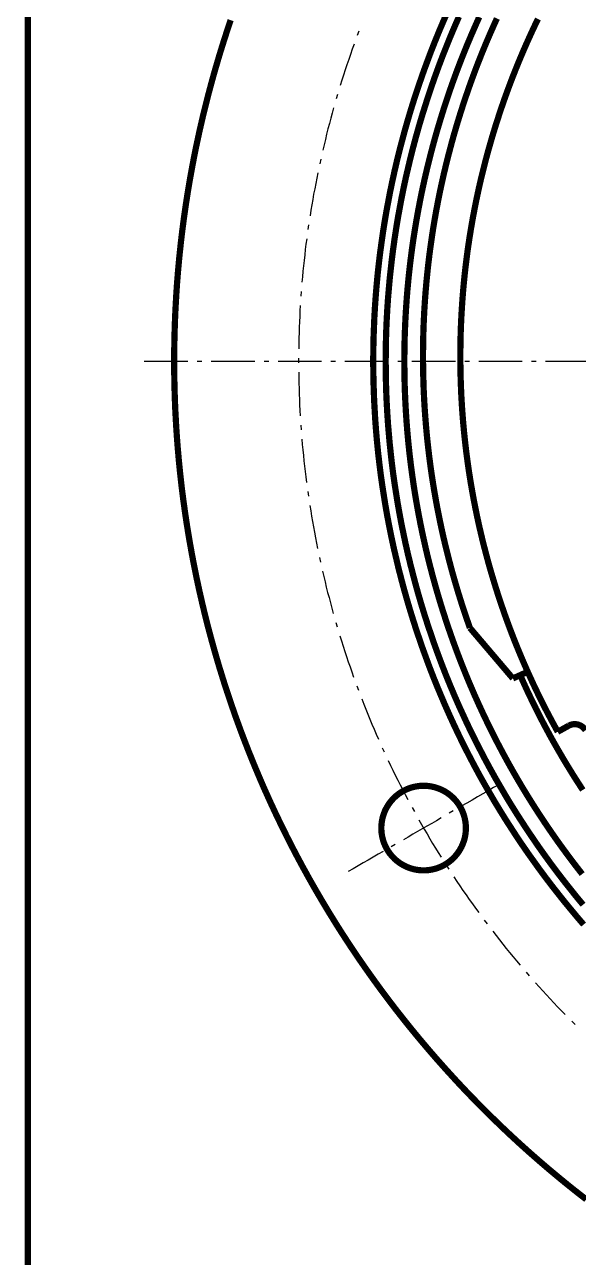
# Model space of a CAD drawing. Header units: millimetres. Extents: x 20 to 410, y 10 to 287.
# Drawn here: x 19.8 to 64.3, y 104.1 to 203.1 of the extents above; entities that cross this region are included whole.
import ezdxf

# ---------------------------------------------------------------- set-up
doc = ezdxf.new("R2010")
doc.units = ezdxf.units.MM
doc.layers.add('KANTEN', color=7, linetype='Continuous', lineweight=50)
doc.layers.add('MITTELLINIEN', color=7, linetype='Continuous', lineweight=25)

msp = doc.modelspace()

# ---------------------------------------------------------------- linework, layer by layer
at = {"layer": 'KANTEN', "lineweight": 50, "const_width": 0.5}
for points in [[(20, 10), (410, 10), (410, 287), (20, 287)], [(51.818, 141.97), (51.518, 141.957), (51.219, 141.917), (50.926, 141.851), (50.64, 141.759), (50.362, 141.643), (50.096, 141.502), (49.844, 141.338), (49.607, 141.153), (49.387, 140.947), (49.187, 140.723), (49.007, 140.482), (48.849, 140.226), (48.714, 139.957), (48.604, 139.678), (48.518, 139.389), (48.459, 139.094), (48.426, 138.795), (48.419, 138.495), (48.439, 138.195), (48.485, 137.897), (48.558, 137.606), (48.656, 137.321), (48.778, 137.047), (48.925, 136.784), (49.094, 136.535), (49.285, 136.302), (49.495, 136.087), (49.724, 135.892), (49.968, 135.717), (50.228, 135.565), (50.5, 135.436), (50.782, 135.332), (51.072, 135.253), (51.368, 135.2), (51.668, 135.173), (51.968, 135.173), (52.268, 135.2), (52.564, 135.253), (52.854, 135.332), (53.137, 135.436), (53.408, 135.565), (53.668, 135.717), (53.913, 135.892), (54.141, 136.087), (54.351, 136.302), (54.542, 136.535), (54.711, 136.784), (54.858, 137.047), (54.98, 137.321), (55.078, 137.606), (55.151, 137.897), (55.197, 138.195), (55.217, 138.495), (55.211, 138.795), (55.177, 139.094), (55.118, 139.389), (55.033, 139.678), (54.922, 139.957), (54.787, 140.226), (54.629, 140.482), (54.449, 140.723), (54.249, 140.947), (54.029, 141.153), (53.792, 141.338), (53.54, 141.502), (53.274, 141.643), (52.997, 141.759), (52.71, 141.851), (52.417, 141.917), (52.119, 141.957)]]:
    msp.add_lwpolyline(points, close=True, dxfattribs=at)
for points in [[(53.756, 204.181), (53.394, 203.356), (53.044, 202.527), (52.704, 201.694), (52.375, 200.856), (51.852, 199.45), (51.359, 198.033), (51.078, 197.178), (50.808, 196.319), (50.55, 195.457), (50.302, 194.592), (49.915, 193.142), (49.698, 192.269), (49.493, 191.393), (49.299, 190.514), (49.116, 189.632), (48.837, 188.158), (48.685, 187.271), (48.545, 186.382), (48.337, 184.897), (48.228, 184.003), (48.13, 183.108), (48.044, 182.212), (47.97, 181.315), (47.907, 180.418), (47.856, 179.519), (47.798, 178.02), (47.778, 177.12), (47.77, 176.22), (47.774, 175.32), (47.79, 174.42), (47.842, 172.921), (47.927, 171.423), (47.993, 170.525), (48.071, 169.629), (48.161, 168.733), (48.263, 167.839), (48.376, 166.946), (48.501, 166.055), (48.735, 164.573), (48.89, 163.686), (49.058, 162.802), (49.237, 161.92), (49.427, 161.04), (49.769, 159.58), (49.99, 158.707), (50.222, 157.837), (50.466, 156.971), (50.721, 156.108), (50.987, 155.248), (51.264, 154.391), (51.751, 152.973), (52.268, 151.565), (52.593, 150.725), (52.929, 149.89), (53.514, 148.509), (53.879, 147.686), (54.254, 146.868), (54.64, 146.055), (55.037, 145.247), (55.445, 144.444), (55.862, 143.647), (56.29, 142.855), (56.729, 142.069), (57.482, 140.772), (57.948, 140.002), (58.423, 139.237), (59.238, 137.978), (59.739, 137.23), (60.251, 136.49), (61.125, 135.27), (61.662, 134.548), (62.208, 133.833), (63.139, 132.657), (64.096, 131.501), (64.681, 130.818)], [(54.657, 203.746), (54.296, 202.922), (53.946, 202.092), (53.387, 200.7), (53.067, 199.859), (52.758, 199.014), (52.46, 198.164), (52.173, 197.311), (51.72, 195.881), (51.463, 195.018), (51.218, 194.152), (50.985, 193.283), (50.763, 192.411), (50.418, 190.951), (50.227, 190.071), (50.047, 189.189), (49.774, 187.714), (49.626, 186.826), (49.49, 185.936), (49.365, 185.045), (49.252, 184.152), (49.09, 182.661), (48.961, 181.166), (48.9, 180.268), (48.85, 179.369), (48.812, 178.47), (48.787, 177.57), (48.77, 176.07), (48.787, 174.57), (48.812, 173.67), (48.85, 172.771), (48.9, 171.872), (48.961, 170.974), (49.09, 169.479), (49.252, 167.988), (49.365, 167.095), (49.49, 166.204), (49.724, 164.722), (49.88, 163.835), (50.047, 162.951), (50.353, 161.482), (50.552, 160.604), (50.763, 159.729), (51.139, 158.277), (51.38, 157.41), (51.633, 156.546), (51.897, 155.686), (52.173, 154.829), (52.657, 153.409), (52.963, 152.562), (53.279, 151.72), (53.607, 150.881), (53.946, 150.048), (54.296, 149.218), (54.657, 148.394), (55.283, 147.03), (55.672, 146.219), (56.073, 145.413), (56.764, 144.081), (57.193, 143.29), (57.632, 142.504), (58.387, 141.208), (58.853, 140.438), (59.33, 139.674), (60.147, 138.416), (60.991, 137.176), (61.511, 136.441), (62.04, 135.713), (62.579, 134.992), (63.128, 134.279), (64.063, 133.105), (64.636, 132.412)], [(36.309, 203.475), (36.023, 202.622), (35.657, 201.479), (35.392, 200.619), (35.054, 199.467), (34.81, 198.6), (34.5, 197.441), (34.279, 196.569), (34.066, 195.694), (33.797, 194.524), (33.545, 193.351), (33.367, 192.469), (33.198, 191.585), (33.038, 190.699), (32.888, 189.811), (32.702, 188.626), (32.574, 187.735), (32.418, 186.545), (32.312, 185.651), (32.185, 184.457), (32.075, 183.262), (32.003, 182.365), (31.942, 181.467), (31.874, 180.269), (31.834, 179.37), (31.796, 178.17), (31.778, 177.27), (31.77, 176.07), (31.778, 174.87), (31.796, 173.97), (31.823, 173.07), (31.859, 172.171), (31.923, 170.972), (31.982, 170.074), (32.05, 169.177), (32.156, 167.981), (32.246, 167.086), (32.381, 165.893), (32.494, 165), (32.659, 163.811), (32.793, 162.921), (32.987, 161.737), (33.198, 160.555), (33.367, 159.671), (33.545, 158.789), (33.797, 157.616), (34.066, 156.446), (34.279, 155.571), (34.5, 154.699), (34.81, 153.54), (35.137, 152.385), (35.392, 151.521), (35.747, 150.375), (36.023, 149.518), (36.309, 148.665), (36.704, 147.531), (37.115, 146.404), (37.434, 145.562), (37.761, 144.724), (38.212, 143.611), (38.678, 142.505), (39.037, 141.68), (39.531, 140.586), (39.911, 139.77), (40.431, 138.689), (40.831, 137.882), (41.24, 137.08), (41.657, 136.283), (42.082, 135.49), (42.663, 134.439), (43.108, 133.657), (43.714, 132.621), (44.178, 131.85), (44.81, 130.829), (45.293, 130.07), (45.95, 129.065), (46.62, 128.07), (47.133, 127.33), (47.828, 126.351), (48.358, 125.624), (49.077, 124.663), (49.625, 123.949), (50.368, 123.006), (50.933, 122.306), (51.506, 121.612), (52.282, 120.696), (52.872, 120.016), (53.67, 119.12), (54.48, 118.234), (55.096, 117.578), (55.719, 116.928), (56.56, 116.072), (57.199, 115.438), (58.061, 114.603), (58.715, 113.985), (59.597, 113.171), (60.267, 112.569), (61.169, 111.778), (61.853, 111.193), (62.774, 110.424), (63.472, 109.856), (64.176, 109.295), (64.887, 108.742)], [(64.565, 134.877), (64.012, 135.587), (63.469, 136.305), (62.935, 137.031), (62.585, 137.518), (62.068, 138.256), (61.561, 139), (61.064, 139.751), (60.577, 140.509), (60.258, 141.017), (59.789, 141.786), (59.482, 142.301), (59.03, 143.08), (58.588, 143.865), (58.158, 144.656), (57.738, 145.453), (57.328, 146.255), (57.062, 146.792), (56.671, 147.604), (56.291, 148.42), (55.922, 149.242), (55.564, 150.068), (55.332, 150.622), (55.105, 151.177), (54.773, 152.015), (54.559, 152.575), (54.246, 153.42), (53.945, 154.268), (53.656, 155.121), (53.378, 155.978), (53.199, 156.551), (53.026, 157.125), (52.775, 157.99), (52.536, 158.859), (52.309, 159.73), (52.093, 160.604), (51.956, 161.189), (51.761, 162.068), (51.577, 162.949), (51.406, 163.833), (51.246, 164.72), (51.098, 165.608), (51.006, 166.201), (50.92, 166.795), (50.8, 167.688), (50.693, 168.582), (50.598, 169.477), (50.514, 170.374), (50.443, 171.272), (50.403, 171.87), (50.352, 172.77), (50.313, 173.669), (50.294, 174.269), (50.276, 175.17), (50.27, 176.07), (50.276, 176.97), (50.294, 177.871), (50.313, 178.471), (50.352, 179.37), (50.403, 180.27), (50.466, 181.168), (50.514, 181.766), (50.598, 182.663), (50.66, 183.26), (50.763, 184.154), (50.879, 185.048), (51.006, 185.939), (51.146, 186.829), (51.246, 187.42), (51.406, 188.307), (51.577, 189.191), (51.698, 189.779), (51.89, 190.659), (52.093, 191.536), (52.309, 192.41), (52.536, 193.281), (52.694, 193.861), (52.941, 194.727), (53.199, 195.589), (53.469, 196.448), (53.656, 197.019), (53.945, 197.872), (54.145, 198.438), (54.453, 199.284), (54.773, 200.125), (55.105, 200.963), (55.332, 201.518), (55.682, 202.348), (56.044, 203.173), (56.291, 203.72)], [(55.539, 154.651), (55.242, 155.503), (55.05, 156.074), (54.864, 156.646), (54.595, 157.508), (54.338, 158.373), (54.173, 158.952), (54.014, 159.532), (53.785, 160.405), (53.568, 161.281), (53.43, 161.867), (53.297, 162.454), (53.109, 163.337), (52.933, 164.222), (52.822, 164.813), (52.667, 165.703), (52.57, 166.296), (52.478, 166.891), (52.352, 167.785), (52.274, 168.382), (52.168, 169.278), (52.104, 169.876), (52.019, 170.775), (51.947, 171.675), (51.905, 172.275), (51.869, 172.876), (51.825, 173.777), (51.787, 174.98), (51.776, 175.582), (51.77, 176.484), (51.777, 177.387), (51.788, 177.989), (51.815, 178.891), (51.841, 179.492), (51.872, 180.093), (51.928, 180.994), (51.973, 181.594), (52.05, 182.493), (52.173, 183.691), (52.28, 184.587), (52.358, 185.184), (52.485, 186.077), (52.577, 186.672), (52.725, 187.562), (52.83, 188.155), (52.999, 189.042), (53.118, 189.631), (53.243, 190.22), (53.44, 191.101), (53.649, 191.979), (53.796, 192.563), (54.105, 193.726), (54.267, 194.305), (54.521, 195.171), (54.787, 196.034), (54.971, 196.607), (55.16, 197.178), (55.453, 198.032), (55.656, 198.599), (55.969, 199.445), (56.184, 200.007), (56.517, 200.846), (56.861, 201.68), (57.098, 202.234), (57.461, 203.06), (57.71, 203.608)], [(60.177, 151.14), (59.814, 151.966), (59.579, 152.52), (59.237, 153.355), (59.015, 153.914), (58.693, 154.757), (58.485, 155.322), (58.283, 155.888), (57.99, 156.741), (57.801, 157.313), (57.529, 158.173), (57.269, 159.037), (57.022, 159.905), (56.787, 160.776), (56.638, 161.359), (56.494, 161.943), (56.289, 162.821), (56.097, 163.703), (55.976, 164.292), (55.861, 164.883), (55.699, 165.77), (55.598, 166.363), (55.457, 167.255), (55.371, 167.85), (55.252, 168.744), (55.18, 169.341), (55.083, 170.239), (54.999, 171.137), (54.95, 171.736), (54.907, 172.336), (54.854, 173.237), (54.814, 174.139), (54.786, 175.04), (54.772, 175.943), (54.771, 176.845), (54.783, 177.747), (54.799, 178.348), (54.82, 178.95), (54.863, 179.851), (54.919, 180.751), (54.963, 181.351), (55.013, 181.951), (55.1, 182.849), (55.199, 183.746), (55.312, 184.641), (55.394, 185.237), (55.528, 186.129), (55.675, 187.019), (55.781, 187.611), (55.949, 188.498), (56.069, 189.087), (56.259, 189.969), (56.393, 190.556), (56.605, 191.433), (56.829, 192.307), (57.066, 193.178), (57.231, 193.756), (57.401, 194.333), (57.668, 195.195), (57.947, 196.053), (58.139, 196.623), (58.439, 197.474), (58.646, 198.039), (58.858, 198.602), (59.186, 199.442), (59.527, 200.278), (59.76, 200.832), (59.999, 201.384), (60.368, 202.208), (60.749, 203.026), (61.009, 203.568)], [(61.006, 203.561), (60.618, 202.748), (60.242, 201.929), (59.878, 201.106), (59.526, 200.277), (59.298, 199.721), (58.966, 198.884), (58.647, 198.042), (58.339, 197.195), (58.044, 196.344), (57.762, 195.489), (57.58, 194.917), (57.319, 194.055), (57.069, 193.19), (56.833, 192.321), (56.609, 191.448), (56.397, 190.573), (56.263, 189.988), (56.135, 189.401), (55.954, 188.519), (55.785, 187.634), (55.629, 186.747), (55.486, 185.858), (55.356, 184.967), (55.277, 184.372), (55.168, 183.478), (55.073, 182.582), (54.99, 181.685), (54.943, 181.087), (54.882, 180.188), (54.834, 179.289), (54.8, 178.389), (54.784, 177.789), (54.771, 176.888), (54.772, 175.988), (54.785, 175.087), (54.812, 174.187), (54.851, 173.287), (54.904, 172.388), (54.97, 171.49), (55.048, 170.593), (55.14, 169.697), (55.245, 168.802), (55.363, 167.909), (55.493, 167.018), (55.588, 166.425), (55.74, 165.538), (55.905, 164.652), (56.083, 163.77), (56.209, 163.182), (56.34, 162.597), (56.548, 161.72), (56.769, 160.847), (57.002, 159.977), (57.247, 159.111), (57.506, 158.248), (57.777, 157.389), (58.06, 156.534), (58.356, 155.683), (58.663, 154.837), (58.876, 154.275), (59.204, 153.437), (59.545, 152.603), (59.897, 151.774), (60.262, 150.951), (60.638, 150.133), (61.027, 149.32), (61.427, 148.513), (61.7, 147.979), (62.12, 147.182)], [(55.539, 154.651), (57.26, 152.628), (58.981, 150.605)], [(58.981, 150.605), (58.987, 150.598), (58.994, 150.59)], [(58.994, 150.59), (59.589, 150.857), (60.184, 151.123)], [(64.614, 141.631), (64.123, 142.387), (63.801, 142.895), (63.328, 143.662), (63.019, 144.178), (62.565, 144.957), (62.268, 145.479), (61.976, 146.005), (61.548, 146.798), (61.27, 147.331), (60.861, 148.134), (60.595, 148.673), (60.205, 149.486), (59.952, 150.031), (59.583, 150.854)], [(60.184, 151.123), (60.181, 151.132), (60.177, 151.14)], [(62.12, 147.182), (62.599, 146.304)], [(62.12, 147.182), (62.599, 146.304)], [(62.599, 146.304), (63.039, 146.549), (63.48, 146.795)], [(63.48, 146.795), (63.658, 146.872), (63.847, 146.914), (64.041, 146.918), (64.232, 146.885), (64.413, 146.815), (64.578, 146.712), (64.719, 146.579), (64.832, 146.421)]]:
    msp.add_lwpolyline(points, dxfattribs=at)
at = {"layer": 'MITTELLINIEN', "lineweight": 25}
for points in [[(46.621, 202.599), (46.488, 202.249)], [(46.231, 201.544), (46.083, 201.133), (45.938, 200.72), (45.796, 200.306), (45.654, 199.892), (45.518, 199.476), (45.383, 199.06), (45.249, 198.644), (45.12, 198.226)], [(44.9, 197.509), (44.795, 197.149)], [(44.586, 196.428), (44.471, 196.007), (44.355, 195.585), (44.242, 195.162), (44.133, 194.738), (44.024, 194.315), (43.92, 193.89), (43.817, 193.464), (43.715, 193.039)], [(43.551, 192.307), (43.469, 191.941)], [(43.316, 191.207), (43.227, 190.779), (43.144, 190.349), (43.062, 189.919), (42.981, 189.489), (42.906, 189.058), (42.83, 188.627), (42.758, 188.196), (42.69, 187.764)], [(42.576, 187.023), (42.523, 186.651)], [(42.419, 185.909), (42.364, 185.474), (42.309, 185.04), (42.259, 184.606), (42.211, 184.171), (42.163, 183.736), (42.122, 183.301), (42.08, 182.865), (42.041, 182.429)], [(41.982, 181.682), (41.954, 181.308)], [(41.906, 180.559), (41.88, 180.123), (41.859, 179.686), (41.839, 179.249), (41.821, 178.811), (41.808, 178.374), (41.794, 177.937), (41.786, 177.499), (41.779, 177.062)], [(41.772, 176.312), (41.772, 175.937)], [(29.37, 176.07), (29.87, 176.07), (30.37, 176.07), (30.87, 176.07), (31.37, 176.07), (31.87, 176.07), (32.37, 176.07), (32.87, 176.07)], [(33.62, 176.07), (33.995, 176.07)], [(34.745, 176.07), (35.182, 176.07), (35.62, 176.07), (36.057, 176.07), (36.495, 176.07), (36.932, 176.07), (37.37, 176.07), (37.807, 176.07), (38.245, 176.07)], [(38.995, 176.07), (39.37, 176.07)], [(40.12, 176.07), (40.557, 176.07), (40.995, 176.07), (41.432, 176.07), (41.87, 176.07), (42.307, 176.07), (42.745, 176.07), (43.182, 176.07), (43.62, 176.07)], [(44.37, 176.07), (44.745, 176.07)], [(45.495, 176.07), (45.932, 176.07), (46.37, 176.07), (46.807, 176.07), (47.245, 176.07), (47.682, 176.07), (48.12, 176.07), (48.557, 176.07), (48.995, 176.07)], [(49.745, 176.07), (50.12, 176.07)], [(50.87, 176.07), (51.307, 176.07), (51.745, 176.07), (52.182, 176.07), (52.62, 176.07), (53.057, 176.07), (53.495, 176.07), (53.932, 176.07), (54.37, 176.07)], [(55.12, 176.07), (55.495, 176.07)], [(56.245, 176.07), (56.682, 176.07), (57.12, 176.07), (57.557, 176.07), (57.995, 176.07), (58.432, 176.07), (58.87, 176.07), (59.307, 176.07), (59.745, 176.07)], [(60.495, 176.07), (60.87, 176.07)], [(61.62, 176.07), (62.057, 176.07), (62.495, 176.07), (62.932, 176.07), (63.37, 176.07), (63.807, 176.07), (64.245, 176.07), (64.682, 176.07), (65.12, 176.07)], [(41.777, 175.187), (41.784, 174.75), (41.791, 174.312), (41.804, 173.875), (41.818, 173.438), (41.834, 173), (41.854, 172.563), (41.875, 172.126), (41.9, 171.69)], [(41.947, 170.941), (41.973, 170.567)], [(42.032, 169.819), (42.07, 169.383), (42.111, 168.948), (42.153, 168.512), (42.199, 168.077), (42.247, 167.642), (42.296, 167.208), (42.351, 166.774), (42.406, 166.34)], [(42.507, 165.597), (42.56, 165.225)], [(42.672, 164.484), (42.741, 164.052), (42.811, 163.62), (42.887, 163.189), (42.962, 162.758), (43.041, 162.328), (43.123, 161.898), (43.206, 161.468), (43.294, 161.04)], [(43.446, 160.305), (43.527, 159.939)], [(43.691, 159.207), (43.792, 158.782), (43.894, 158.356), (43.997, 157.931), (44.106, 157.507), (44.215, 157.084), (44.326, 156.661), (44.442, 156.239), (44.558, 155.817)], [(44.765, 155.096), (44.87, 154.736)], [(45.088, 154.018), (45.216, 153.6), (45.349, 153.183), (45.484, 152.767), (45.62, 152.351), (45.761, 151.937), (45.903, 151.523), (46.046, 151.11), (46.194, 150.698)], [(46.45, 149.993), (46.583, 149.642)], [(46.848, 148.941), (47.01, 148.535), (47.171, 148.128), (47.335, 147.722), (47.503, 147.318), (47.67, 146.914), (47.842, 146.512), (48.016, 146.11), (48.19, 145.709)], [(48.499, 145.025), (48.654, 144.684)], [(48.973, 144.005), (49.159, 143.609), (49.351, 143.216), (49.544, 142.823), (49.737, 142.431), (49.936, 142.041), (50.136, 141.652), (50.337, 141.263), (50.542, 140.877)], [(57.88, 142.07), (57.447, 141.82), (57.014, 141.57), (56.581, 141.32), (56.148, 141.07), (55.715, 140.82), (55.282, 140.57), (54.849, 140.32)], [(50.897, 140.216), (51.078, 139.888)], [(54.2, 139.945), (53.875, 139.757)], [(53.225, 139.382), (52.846, 139.164), (52.468, 138.945), (52.089, 138.726), (51.71, 138.507), (51.331, 138.289), (50.952, 138.07), (50.573, 137.851), (50.194, 137.632)], [(51.441, 139.232), (51.659, 138.852), (51.876, 138.472), (52.097, 138.095), (52.32, 137.718), (52.543, 137.342), (52.772, 136.969), (53.001, 136.596), (53.231, 136.224)], [(48.57, 136.695), (48.168, 136.463), (47.766, 136.231), (47.364, 135.999), (46.962, 135.766), (46.56, 135.534), (46.158, 135.302), (45.756, 135.07)], [(49.545, 137.257), (49.22, 137.07)], [(53.634, 135.592), (53.835, 135.275)], [(54.248, 134.649), (54.489, 134.284), (54.736, 133.923), (54.982, 133.561), (55.231, 133.201), (55.483, 132.844), (55.735, 132.486), (55.991, 132.131), (56.248, 131.778)], [(56.694, 131.174), (56.92, 130.875)], [(57.374, 130.278), (57.643, 129.933), (57.911, 129.588), (58.185, 129.246), (58.459, 128.905), (58.734, 128.565), (59.013, 128.228), (59.293, 127.892), (59.575, 127.557)], [(60.063, 126.988), (60.309, 126.704)], [(60.806, 126.143), (61.097, 125.817), (61.392, 125.494), (61.687, 125.171), (61.986, 124.851), (62.286, 124.532), (62.586, 124.214), (62.891, 123.9), (63.196, 123.586)], [(63.723, 123.054), (63.989, 122.789)]]:
    msp.add_lwpolyline(points, dxfattribs=at)

doc.saveas('drawing.dxf')
